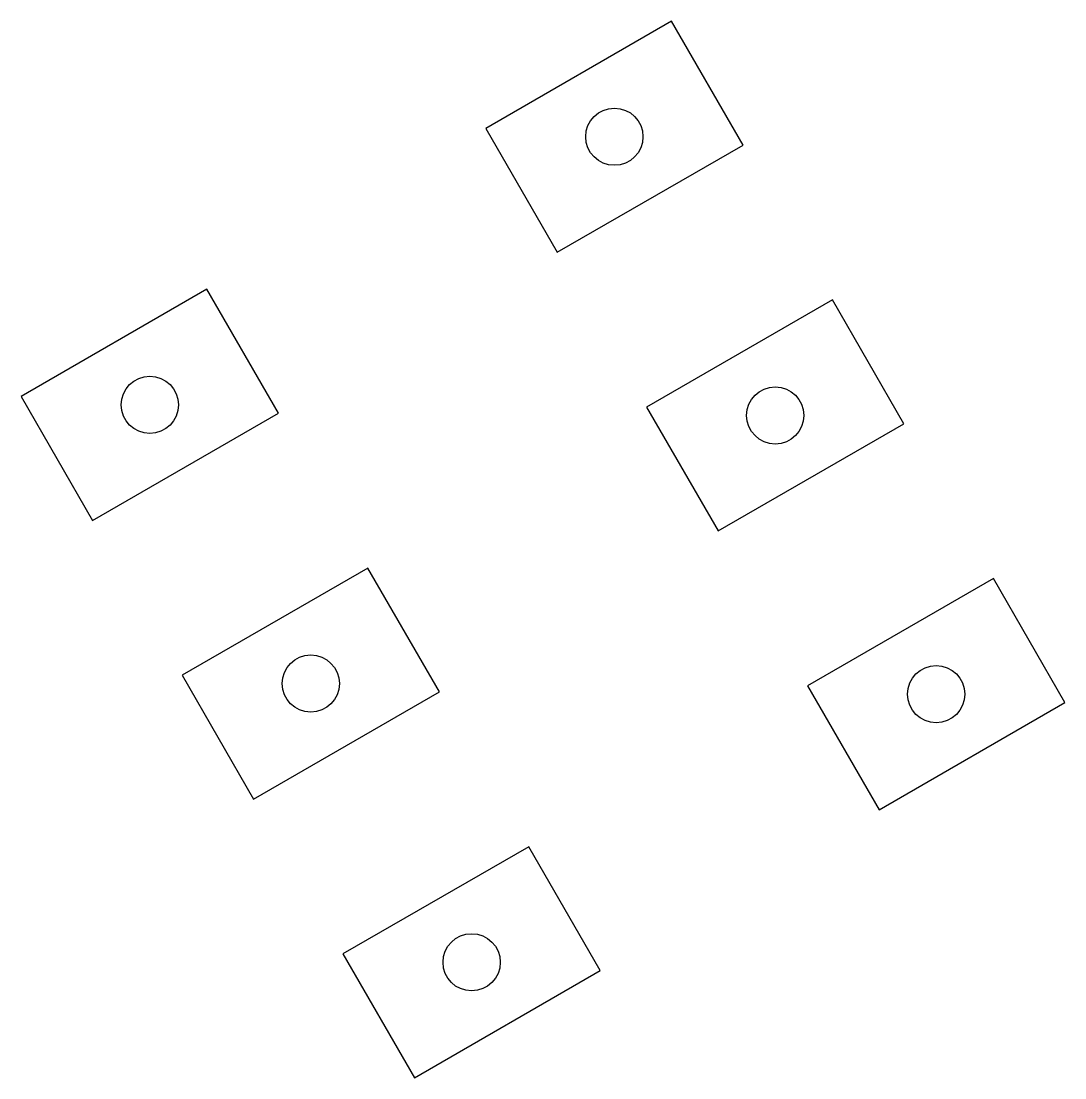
# Model space of a CAD drawing. Header units: millimetres. Extents: x -110 to 181, y -7 to 288.
import ezdxf

# ---------------------------------------------------------------- set-up
doc = ezdxf.new("R2010")
doc.units = ezdxf.units.MM

# ---------------------------------------------------------------- blocks, each defined once
blk = doc.blocks.new('TILE', base_point=(2, 3))
blk.add_lwpolyline([(0, 0), (30, 0), (30, 20), (0, 20)], close=True)
blk.add_circle((15, 10), 4)

msp = doc.modelspace()

# ---------------------------------------------------------------- block references
at = {"xscale": 2, "yscale": 2, "rotation": 30, "row_count": 3, "column_count": 2, "row_spacing": 90, "column_spacing": 150}
msp.add_blockref('TILE', (0, 0), dxfattribs=at)

doc.saveas('drawing.dxf')
